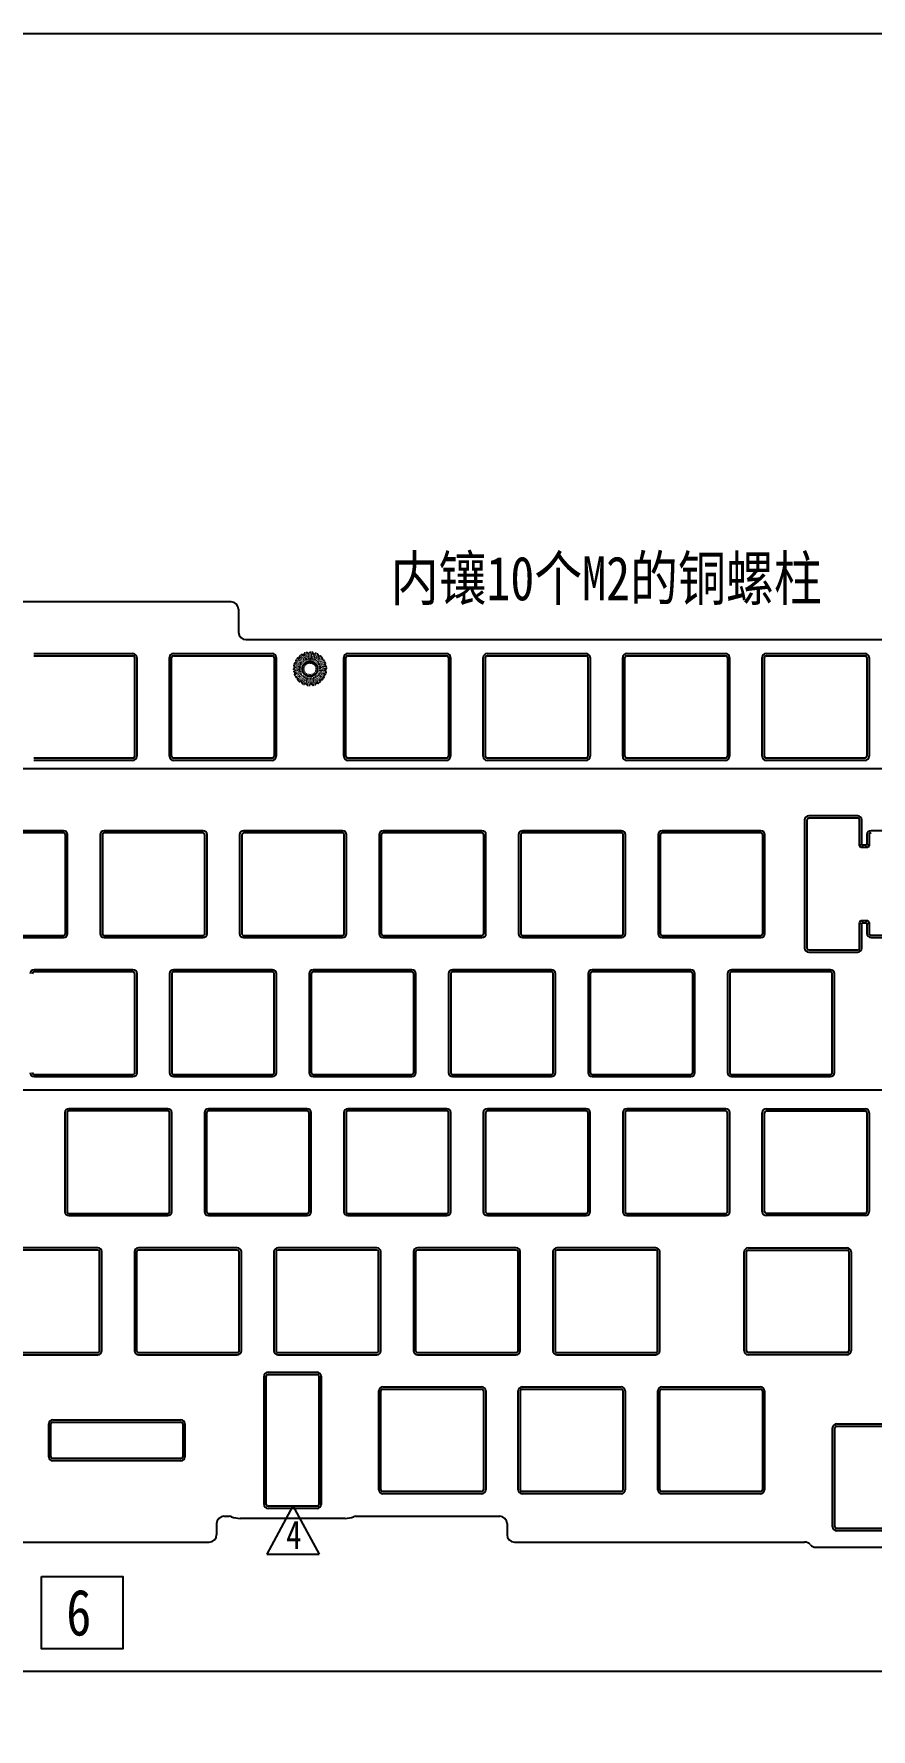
# Model space of a CAD drawing. Header units: inches. Extents: x 87 to 1202, y -45 to 350.
# Drawn here: x 958.5 to 1072.9, y 117.8 to 349.4 of the extents above; entities that cross this region are included whole.
import ezdxf

# ---------------------------------------------------------------- set-up
doc = ezdxf.new("R2010")
doc.units = ezdxf.units.IN
doc.header["$LTSCALE"] = 0.909449
doc.header["$MEASUREMENT"] = 0
doc.header["$PDMODE"] = 3
doc.header["$PDSIZE"] = 0.3125
doc.linetypes.add('HIDDEN', pattern=[0.2, 0.1, -0.1])
doc.linetypes.add('PHANTOM', pattern=[0.8, 0.45, -0.05, 0.1, -0.05, 0.1, -0.05])
doc.layers.get('0').update_dxf_attribs({"linetype": 'CONTINUOUS'})
doc.layers.get('Defpoints').update_dxf_attribs({"linetype": 'CONTINUOUS'})
for name, color, linetype in [('DEFAULT_2', 8, 'HIDDEN'), ('DEFAULT_3', 7, 'PHANTOM'), ('文字', 4, 'CONTINUOUS')]:
    doc.layers.add(name, color=color, linetype=linetype)
doc.styles.get("Standard").update_dxf_attribs({"font": 'txt', "width": 0.8})
doc.dimstyles.get("Standard").update_dxf_attribs({"dimtxt": 6, "dimasz": 4.5, "dimexe": 1, "dimexo": 1, "dimgap": 0.09, "dimtad": 0, "dimzin": 1, "dimdsep": 46, "dimtxsty": 'STANDARD', "dimcen": 0.09, "dimclrd": 5, "dimclre": 5, "dimclrt": 1, "dimadec": 0, "dimazin": 0, "dimtp": 0.01, "dimtm": 0.01, "dimtfac": 1, "dimtofl": 0, "dimtmove": 0, "dimatfit": 3, "dimfxl": 1, "dimtolj": 1, "dimtzin": 4, "dimarcsym": 0})

# ---------------------------------------------------------------- blocks, each defined once
blk = doc.blocks.new('*D7')
at = {"layer": 'DEFAULT_3', "color": 3, "linetype": 'ByBlock', "lineweight": -2}
for p, q in [((1125.28, 269.85), (1125.28, 247.96)), ((811.15, 248.96), (806.65, 248.96)), ((1120.78, 248.96), (815.65, 248.96))]:
    blk.add_line(p, q, dxfattribs=at)
at = {"layer": 'DEFAULT_3', "color": 3, "linetype": 'ByBlock'}
for points in [[(815.65, 249.71), (815.65, 248.21), (811.15, 248.96)], [(1120.78, 249.71), (1120.78, 248.21), (1125.28, 248.96)]]:
    blk.add_solid(points, dxfattribs=at)
at = {"layer": 'Defpoints', "color": 0, "linetype": 'ByBlock'}
for p in [(1125.28, 270.85), (811.15, 248.96), (1125.28, 248.96)]:
    blk.add_point(p, dxfattribs=at)
at = {"layer": 'DEFAULT_3', "color": 3, "linetype": 'ByBlock', "insert": (789.36, 248.96), "char_height": 6, "attachment_point": 5}
blk.add_mtext('\\A1;314.13%%P0.1', dxfattribs=at)
blk = doc.blocks.new('*D8')
at = {"layer": 'DEFAULT_3', "color": 3, "linetype": 'ByBlock', "lineweight": -2}
for p, q in [((769.86, 206.73), (769.86, 204.03)), ((1127.08, 206.23), (1127.08, 204.03)), ((769.86, 205.03), (764.05, 205.03)), ((1122.58, 205.03), (774.36, 205.03))]:
    blk.add_line(p, q, dxfattribs=at)
at = {"layer": 'DEFAULT_3', "color": 3, "linetype": 'ByBlock'}
for points in [[(774.36, 205.78), (774.36, 204.28), (769.86, 205.03)], [(1122.58, 205.78), (1122.58, 204.28), (1127.08, 205.03)]]:
    blk.add_solid(points, dxfattribs=at)
at = {"layer": 'Defpoints', "color": 0, "linetype": 'ByBlock'}
for p in [(769.86, 207.73), (1127.08, 207.23), (1127.08, 205.03)]:
    blk.add_point(p, dxfattribs=at)
at = {"layer": 'DEFAULT_3', "color": 3, "linetype": 'ByBlock', "insert": (746.4, 205.03), "char_height": 6, "attachment_point": 5}
blk.add_mtext('\\A1;357.22{\\H0.7x;\\S+0.1^ -0.2;}', dxfattribs=at)
blk = doc.blocks.new('*D9')
at = {"layer": 'DEFAULT_3', "color": 3, "linetype": 'ByBlock', "lineweight": -2}
for p, q in [((771.66, 146.84), (771.66, 124.64)), ((1125.28, 142.61), (1125.28, 124.64)), ((776.16, 125.64), (918.75, 125.64)), ((1120.78, 125.64), (956.53, 125.64))]:
    blk.add_line(p, q, dxfattribs=at)
at = {"layer": 'DEFAULT_3', "color": 3, "linetype": 'ByBlock'}
for points in [[(776.16, 126.39), (776.16, 124.89), (771.66, 125.64)], [(1120.78, 126.39), (1120.78, 124.89), (1125.28, 125.64)]]:
    blk.add_solid(points, dxfattribs=at)
at = {"layer": 'Defpoints', "color": 0, "linetype": 'ByBlock'}
for p in [(771.66, 147.84), (1125.28, 143.61), (771.66, 125.64)]:
    blk.add_point(p, dxfattribs=at)
at = {"layer": 'DEFAULT_3', "color": 3, "linetype": 'ByBlock', "insert": (937.64, 125.64), "char_height": 6, "attachment_point": 5}
blk.add_mtext('\\A1;353.62%%P0.1', dxfattribs=at)

msp = doc.modelspace()

# ---------------------------------------------------------------- linework, layer by layer
at = {"color": 7, "linetype": 'Continuous'}
for p, q in [((985.495, 271.755), (923.496, 271.755)), ((986.495, 270.755), (986.495, 267.611)), ((987.495, 266.611), (1100.778, 266.611)), ((958.546, 264.711), (972.046, 264.711)), ((958.546, 264.411), (972.046, 264.411)), ((972.296, 264.161), (972.296, 250.661)), ((972.596, 264.161), (972.596, 250.661)), ((977.046, 250.661), (977.046, 264.161)), ((977.346, 250.661), (977.346, 264.161)), ((977.596, 264.711), (991.096, 264.711)), ((977.596, 264.411), (991.096, 264.411)), ((991.346, 264.161), (991.346, 250.661)), ((991.646, 264.161), (991.646, 250.661)), ((1000.858, 250.661), (1000.858, 264.161)), ((1001.158, 250.661), (1001.158, 264.161)), ((1001.408, 264.711), (1014.908, 264.711)), ((1001.408, 264.411), (1014.908, 264.411)), ((1015.158, 264.161), (1015.158, 250.661)), ((1015.458, 264.161), (1015.458, 250.661)), ((1019.908, 250.661), (1019.908, 264.161)), ((1020.208, 250.661), (1020.208, 264.161)), ((1020.458, 264.711), (1033.958, 264.711)), ((1020.458, 264.411), (1033.958, 264.411)), ((1034.208, 264.161), (1034.208, 250.661)), ((1034.508, 264.161), (1034.508, 250.661)), ((1038.958, 250.661), (1038.958, 264.161)), ((1039.258, 250.661), (1039.258, 264.161)), ((1039.508, 264.711), (1053.008, 264.711)), ((1039.508, 264.411), (1053.008, 264.411)), ((1053.258, 264.161), (1053.258, 250.661)), ((1053.558, 264.161), (1053.558, 250.661)), ((1058.008, 250.661), (1058.008, 264.161)), ((1058.308, 250.661), (1058.308, 264.161)), ((1058.558, 264.711), (1072.058, 264.711)), ((1058.558, 264.411), (1072.058, 264.411)), ((1072.308, 264.161), (1072.308, 250.661)), ((1072.608, 264.161), (1072.608, 250.661)), ((972.046, 250.411), (958.546, 250.411)), ((991.096, 250.411), (977.596, 250.411)), ((1014.908, 250.411), (1001.408, 250.411)), ((1033.958, 250.411), (1020.458, 250.411)), ((1053.008, 250.411), (1039.508, 250.411)), ((1072.058, 250.411), (1058.558, 250.411)), ((972.046, 250.111), (958.546, 250.111)), ((991.096, 250.111), (977.596, 250.111)), ((1014.908, 250.111), (1001.408, 250.111)), ((1033.958, 250.111), (1020.458, 250.111)), ((1053.008, 250.111), (1039.508, 250.111)), ((1072.058, 250.111), (1058.558, 250.111)), ((1063.812, 241.961), (1063.812, 224.461)), ((1064.112, 241.961), (1064.112, 224.461)), ((1071.062, 242.511), (1064.362, 242.511)), ((1071.062, 242.211), (1064.362, 242.211)), ((1071.312, 238.443), (1071.312, 241.961)), ((1071.612, 238.724), (1071.612, 241.961)), ((962.591, 240.496), (949.091, 240.496)), ((962.591, 240.196), (949.091, 240.196)), ((962.841, 226.446), (962.841, 239.946)), ((963.141, 226.446), (963.141, 239.946)), ((967.591, 239.946), (967.591, 226.446)), ((967.891, 239.946), (967.891, 226.446)), ((981.641, 240.496), (968.141, 240.496)), ((981.641, 240.196), (968.141, 240.196)), ((981.891, 226.446), (981.891, 239.946)), ((982.191, 226.446), (982.191, 239.946)), ((986.641, 239.946), (986.641, 226.446)), ((986.941, 239.946), (986.941, 226.446)), ((1000.691, 240.496), (987.191, 240.496)), ((1000.691, 240.196), (987.191, 240.196)), ((1000.941, 226.446), (1000.941, 239.946)), ((1001.241, 226.446), (1001.241, 239.946)), ((1005.691, 239.946), (1005.691, 226.446)), ((1005.991, 239.946), (1005.991, 226.446)), ((1019.741, 240.496), (1006.241, 240.496)), ((1019.741, 240.196), (1006.241, 240.196)), ((1019.991, 226.446), (1019.991, 239.946)), ((1020.291, 226.446), (1020.291, 239.946)), ((1024.741, 239.946), (1024.741, 226.446)), ((1025.041, 239.946), (1025.041, 226.446)), ((1038.791, 240.496), (1025.291, 240.496)), ((1038.791, 240.196), (1025.291, 240.196)), ((1039.041, 226.446), (1039.041, 239.946)), ((1039.341, 226.446), (1039.341, 239.946)), ((1043.791, 239.946), (1043.791, 226.446)), ((1044.091, 239.946), (1044.091, 226.446)), ((1057.841, 240.496), (1044.341, 240.496)), ((1057.841, 240.196), (1044.341, 240.196)), ((1058.091, 226.446), (1058.091, 239.946)), ((1058.391, 226.446), (1058.391, 239.946)), ((1071.612, 238.724), (1071.312, 238.443)), ((1072.306, 239.916), (1072.306, 238.724)), ((1072.606, 238.443), (1072.306, 238.724)), ((1072.606, 239.916), (1072.606, 238.443)), ((1086.296, 240.496), (1072.886, 240.496)), ((1071.544, 238.212), (1071.824, 238.511)), ((1072.374, 238.212), (1071.544, 238.212)), ((1072.094, 238.511), (1071.824, 238.511)), ((1072.094, 238.511), (1072.374, 238.212)), ((1071.312, 227.98), (1071.612, 227.699)), ((1071.312, 224.461), (1071.312, 227.98)), ((1071.544, 228.211), (1072.374, 228.211)), ((1071.824, 227.911), (1071.544, 228.211)), ((1071.612, 224.461), (1071.612, 227.699)), ((1071.824, 227.911), (1072.094, 227.911)), ((1072.374, 228.211), (1072.094, 227.911)), ((1072.306, 227.699), (1072.606, 227.98)), ((1072.306, 227.699), (1072.306, 226.506)), ((1072.606, 227.98), (1072.606, 226.506)), ((949.091, 226.196), (962.591, 226.196)), ((949.091, 225.896), (962.591, 225.896)), ((968.141, 226.196), (981.641, 226.196)), ((968.141, 225.896), (981.641, 225.896)), ((987.191, 226.196), (1000.691, 226.196)), ((987.191, 225.896), (1000.691, 225.896)), ((1006.241, 226.196), (1019.741, 226.196)), ((1006.241, 225.896), (1019.741, 225.896)), ((1025.291, 226.196), (1038.791, 226.196)), ((1025.291, 225.896), (1038.791, 225.896)), ((1044.341, 226.196), (1057.841, 226.196)), ((1044.341, 225.896), (1057.841, 225.896)), ((1072.886, 226.226), (1086.296, 226.226)), ((1072.886, 225.926), (1086.296, 225.926)), ((1064.362, 224.211), (1071.062, 224.211)), ((1064.362, 223.911), (1071.062, 223.911)), ((972.076, 221.511), (958.576, 221.511)), ((972.076, 221.211), (958.576, 221.211)), ((972.326, 207.461), (972.326, 220.961)), ((972.626, 207.461), (972.626, 220.961)), ((977.076, 220.961), (977.076, 207.461)), ((977.376, 220.961), (977.376, 207.461)), ((991.126, 221.511), (977.626, 221.511)), ((991.126, 221.211), (977.626, 221.211)), ((991.376, 207.461), (991.376, 220.961)), ((991.676, 207.461), (991.676, 220.961)), ((996.126, 220.961), (996.126, 207.461)), ((996.426, 220.961), (996.426, 207.461)), ((1010.176, 221.511), (996.676, 221.511)), ((1010.176, 221.211), (996.676, 221.211)), ((1010.426, 207.461), (1010.426, 220.961)), ((1010.726, 207.461), (1010.726, 220.961)), ((1015.176, 220.961), (1015.176, 207.461)), ((1015.476, 220.961), (1015.476, 207.461)), ((1029.226, 221.511), (1015.726, 221.511)), ((1029.226, 221.211), (1015.726, 221.211)), ((1029.476, 207.461), (1029.476, 220.961)), ((1029.776, 207.461), (1029.776, 220.961)), ((1034.226, 220.961), (1034.226, 207.461)), ((1034.526, 220.961), (1034.526, 207.461)), ((1048.276, 221.511), (1034.776, 221.511)), ((1048.276, 221.211), (1034.776, 221.211)), ((1048.526, 207.461), (1048.526, 220.961)), ((1048.826, 207.461), (1048.826, 220.961)), ((1053.276, 220.961), (1053.276, 207.461)), ((1053.576, 220.961), (1053.576, 207.461)), ((1067.326, 221.511), (1053.826, 221.511)), ((1067.326, 221.211), (1053.826, 221.211)), ((1067.576, 207.461), (1067.576, 220.961)), ((1067.876, 207.461), (1067.876, 220.961)), ((958.576, 207.211), (972.076, 207.211)), ((958.576, 206.911), (972.076, 206.911)), ((977.626, 207.211), (991.126, 207.211)), ((977.626, 206.911), (991.126, 206.911)), ((996.676, 207.211), (1010.176, 207.211)), ((996.676, 206.911), (1010.176, 206.911)), ((1015.726, 207.211), (1029.226, 207.211)), ((1015.726, 206.911), (1029.226, 206.911)), ((1034.776, 207.211), (1048.276, 207.211)), ((1034.776, 206.911), (1048.276, 206.911)), ((1053.826, 207.211), (1067.326, 207.211)), ((1053.826, 206.911), (1067.326, 206.911)), ((962.776, 201.961), (962.776, 188.461)), ((963.076, 201.961), (963.076, 188.461)), ((976.826, 202.511), (963.326, 202.511)), ((976.826, 202.211), (963.326, 202.211)), ((977.076, 188.461), (977.076, 201.961)), ((977.376, 188.461), (977.376, 201.961)), ((981.826, 201.961), (981.826, 188.461)), ((982.126, 201.961), (982.126, 188.461)), ((995.876, 202.511), (982.376, 202.511)), ((995.876, 202.211), (982.376, 202.211)), ((996.126, 188.461), (996.126, 201.961)), ((996.426, 188.461), (996.426, 201.961)), ((1000.876, 201.961), (1000.876, 188.461)), ((1001.176, 201.961), (1001.176, 188.461)), ((1014.926, 202.511), (1001.426, 202.511)), ((1014.926, 202.211), (1001.426, 202.211)), ((1015.176, 188.461), (1015.176, 201.961)), ((1015.476, 188.461), (1015.476, 201.961)), ((1019.926, 201.961), (1019.926, 188.461)), ((1020.226, 201.961), (1020.226, 188.461)), ((1033.976, 202.511), (1020.476, 202.511)), ((1033.976, 202.211), (1020.476, 202.211)), ((1034.226, 188.461), (1034.226, 201.961)), ((1034.526, 188.461), (1034.526, 201.961)), ((1038.976, 201.961), (1038.976, 188.461)), ((1039.276, 201.961), (1039.276, 188.461)), ((1053.026, 202.511), (1039.526, 202.511)), ((1053.026, 202.211), (1039.526, 202.211)), ((1053.276, 188.461), (1053.276, 201.961)), ((1053.576, 188.461), (1053.576, 201.961)), ((1058.026, 188.461), (1058.026, 201.961)), ((1058.326, 188.461), (1058.326, 201.961)), ((1058.576, 202.511), (1072.076, 202.511)), ((1058.576, 202.211), (1072.076, 202.211)), ((1072.326, 201.961), (1072.326, 188.461)), ((1072.626, 201.961), (1072.626, 188.461)), ((963.326, 188.211), (976.826, 188.211)), ((963.326, 187.911), (976.826, 187.911)), ((982.376, 188.211), (995.876, 188.211)), ((982.376, 187.911), (995.876, 187.911)), ((1001.426, 188.211), (1014.926, 188.211)), ((1001.426, 187.911), (1014.926, 187.911)), ((1020.476, 188.211), (1033.976, 188.211)), ((1020.476, 187.911), (1033.976, 187.911)), ((1039.526, 188.211), (1053.026, 188.211)), ((1039.526, 187.911), (1053.026, 187.911)), ((1072.076, 188.211), (1058.576, 188.211)), ((1072.076, 187.911), (1058.576, 187.911)), ((967.276, 183.511), (953.776, 183.511)), ((967.276, 183.211), (953.776, 183.211)), ((986.326, 183.511), (972.826, 183.511)), ((986.326, 183.211), (972.826, 183.211)), ((1005.376, 183.511), (991.876, 183.511)), ((1005.376, 183.211), (991.876, 183.211)), ((1024.426, 183.511), (1010.926, 183.511)), ((1024.426, 183.211), (1010.926, 183.211)), ((1043.476, 183.511), (1029.976, 183.511)), ((1043.476, 183.211), (1029.976, 183.211)), ((1056.106, 183.511), (1069.606, 183.511)), ((1056.106, 183.211), (1069.606, 183.211)), ((967.526, 169.461), (967.526, 182.961)), ((967.826, 169.461), (967.826, 182.961)), ((972.276, 182.961), (972.276, 169.461)), ((972.576, 182.961), (972.576, 169.461)), ((986.576, 169.461), (986.576, 182.961)), ((986.876, 169.461), (986.876, 182.961)), ((991.326, 182.961), (991.326, 169.461)), ((991.626, 182.961), (991.626, 169.461)), ((1005.626, 169.461), (1005.626, 182.961)), ((1005.926, 169.461), (1005.926, 182.961)), ((1010.376, 182.961), (1010.376, 169.461)), ((1010.676, 182.961), (1010.676, 169.461)), ((1024.676, 169.461), (1024.676, 182.961)), ((1024.976, 169.461), (1024.976, 182.961)), ((1029.426, 182.961), (1029.426, 169.461)), ((1029.726, 182.961), (1029.726, 169.461)), ((1043.726, 169.461), (1043.726, 182.961)), ((1044.026, 169.461), (1044.026, 182.961)), ((1055.556, 169.461), (1055.556, 182.961)), ((1055.856, 169.461), (1055.856, 182.961)), ((1069.856, 182.961), (1069.856, 169.461)), ((1070.156, 182.961), (1070.156, 169.461)), ((953.776, 169.211), (967.276, 169.211)), ((972.826, 169.211), (986.326, 169.211)), ((991.876, 169.211), (1005.376, 169.211)), ((1010.926, 169.211), (1024.426, 169.211)), ((1029.976, 169.211), (1043.476, 169.211)), ((1069.606, 169.211), (1056.106, 169.211)), ((953.776, 168.911), (967.276, 168.911)), ((972.826, 168.911), (986.326, 168.911)), ((991.876, 168.911), (1005.376, 168.911)), ((1010.926, 168.911), (1024.426, 168.911)), ((1029.976, 168.911), (1043.476, 168.911)), ((1069.606, 168.911), (1056.106, 168.911)), ((990.521, 166.511), (997.221, 166.511)), ((990.521, 166.211), (997.221, 166.211)), ((1006.196, 164.511), (1019.696, 164.511)), ((1025.246, 164.511), (1038.746, 164.511)), ((1044.296, 164.511), (1057.796, 164.511)), ((1005.646, 150.461), (1005.646, 163.961)), ((1005.946, 150.461), (1005.946, 163.961)), ((1006.196, 164.211), (1019.696, 164.211)), ((1019.946, 163.961), (1019.946, 150.461)), ((1020.246, 163.961), (1020.246, 150.461)), ((1024.696, 150.461), (1024.696, 163.961)), ((1024.996, 150.461), (1024.996, 163.961)), ((1025.246, 164.211), (1038.746, 164.211)), ((1038.996, 163.961), (1038.996, 150.461)), ((1039.296, 163.961), (1039.296, 150.461)), ((1043.746, 150.461), (1043.746, 163.961)), ((1044.046, 150.461), (1044.046, 163.961)), ((1044.296, 164.211), (1057.796, 164.211)), ((1058.046, 163.961), (1058.046, 150.461)), ((1058.346, 163.961), (1058.346, 150.461)), ((961.121, 160.011), (978.621, 160.011)), ((960.571, 154.961), (960.571, 159.461)), ((960.871, 154.961), (960.871, 159.461)), ((961.121, 159.711), (978.621, 159.711)), ((978.871, 159.461), (978.871, 154.961)), ((979.171, 159.461), (979.171, 154.961)), ((1067.632, 145.411), (1067.632, 158.911)), ((1067.932, 145.411), (1067.932, 158.911)), ((1068.182, 159.461), (1081.682, 159.461)), ((1068.182, 159.161), (1081.682, 159.161)), ((978.621, 154.711), (961.121, 154.711)), ((978.621, 154.411), (961.121, 154.411)), ((1019.696, 150.211), (1006.196, 150.211)), ((1019.696, 149.911), (1006.196, 149.911)), ((1038.746, 150.211), (1025.246, 150.211)), ((1038.746, 149.911), (1025.246, 149.911)), ((1057.796, 150.211), (1044.296, 150.211)), ((1057.796, 149.911), (1044.296, 149.911)), ((1023.165, 145.841), (1023.165, 144.311)), ((1081.682, 145.161), (1068.182, 145.161)), ((1081.682, 144.861), (1068.182, 144.861)), ((920.495, 143.311), (982.495, 143.311)), ((1024.165, 143.311), (1063.814, 143.311)), ((1065.334, 142.611), (1124.278, 142.611))]:
    msp.add_line(p, q, dxfattribs=at)
at = {"linetype": 'Continuous'}
for p, q in [((989.971, 148.461), (989.971, 165.961)), ((990.271, 148.461), (990.271, 165.961)), ((997.471, 165.961), (997.471, 148.461)), ((997.771, 165.961), (997.771, 148.461)), ((997.771, 148.461), (997.771, 165.961)), ((984.495, 146.841), (985.235, 146.841)), ((1001.038, 146.541), (986.704, 146.541)), ((1002.507, 146.841), (1022.165, 146.841)), ((983.495, 145.841), (983.495, 144.311))]:
    msp.add_line(p, q, dxfattribs=at)
for p, q in [((993.924, 148.248), (990.346, 141.672)), ((993.924, 148.248), (997.503, 141.672)), ((990.346, 141.672), (997.503, 141.672))]:
    msp.add_line(p, q)
at = {"color": 1, "linetype": 'Continuous'}
for p, q in [((997.221, 148.211), (990.521, 148.211)), ((997.221, 147.911), (990.521, 147.911))]:
    msp.add_line(p, q, dxfattribs=at)
for points in [[(644.318, -44.893), (1201.904, -44.893), (1201.904, 349.359), (644.318, 349.359)], [(959.577, 138.603), (970.67, 138.603), (970.67, 128.707), (959.577, 128.707)]]:
    msp.add_lwpolyline(points, close=True)
at = {"color": 7, "linetype": 'Continuous'}
for centre, radius, start, end in [((985.495, 270.755), 1, 0, 90), ((987.495, 267.611), 1, 180, 270), ((972.046, 264.161), 0.55, 0, 90), ((972.046, 264.161), 0.25, 0, 90), ((977.596, 264.161), 0.55, 90, 180), ((977.596, 264.161), 0.25, 90, 180), ((991.096, 264.161), 0.55, 0, 90), ((991.096, 264.161), 0.25, 0, 90), ((1001.408, 264.161), 0.55, 90, 180), ((1001.408, 264.161), 0.25, 90, 180), ((1014.908, 264.161), 0.55, 0, 90), ((1014.908, 264.161), 0.25, 0, 90), ((1020.458, 264.161), 0.55, 90, 180), ((1020.458, 264.161), 0.25, 90, 180), ((1033.958, 264.161), 0.55, 0, 90), ((1033.958, 264.161), 0.25, 0, 90), ((1039.508, 264.161), 0.55, 90, 180), ((1039.508, 264.161), 0.25, 90, 180), ((1053.008, 264.161), 0.55, 0, 90), ((1053.008, 264.161), 0.25, 0, 90), ((1058.558, 264.161), 0.55, 90, 180), ((1058.558, 264.161), 0.25, 90, 180), ((1072.058, 264.161), 0.55, 0, 90), ((1072.058, 264.161), 0.25, 0, 90), ((972.046, 250.661), 0.55, 270, 360), ((972.046, 250.661), 0.25, 270, 0), ((977.596, 250.661), 0.55, 180, 270), ((977.596, 250.661), 0.25, 180, 270), ((991.096, 250.661), 0.55, 270, 360), ((991.096, 250.661), 0.25, 270, 0), ((1001.408, 250.661), 0.55, 180, 270), ((1001.408, 250.661), 0.25, 180, 270), ((1014.908, 250.661), 0.55, 270, 360), ((1014.908, 250.661), 0.25, 270, 0), ((1020.458, 250.661), 0.55, 180, 270), ((1020.458, 250.661), 0.25, 180, 270), ((1033.958, 250.661), 0.55, 270, 360), ((1033.958, 250.661), 0.25, 270, 0), ((1039.508, 250.661), 0.55, 180, 270), ((1039.508, 250.661), 0.25, 180, 270), ((1053.008, 250.661), 0.55, 270, 360), ((1053.008, 250.661), 0.25, 270, 0), ((1058.558, 250.661), 0.55, 180, 270), ((1058.558, 250.661), 0.25, 180, 270), ((1072.058, 250.661), 0.55, 270, 360), ((1072.058, 250.661), 0.25, 270, 0), ((1064.362, 241.961), 0.55, 90.00002, 179.99998), ((1064.362, 241.961), 0.25, 90, 179.99997), ((1071.062, 241.961), 0.55, 0.00001, 89.99998), ((1071.062, 241.961), 0.25, 0, 89.99997), ((962.591, 239.946), 0.55, 0.00002, 89.99998), ((962.591, 239.946), 0.25, 0, 89.99997), ((968.141, 239.946), 0.55, 90.00002, 179.99998), ((968.141, 239.946), 0.25, 89.99997, 179.99997), ((981.641, 239.946), 0.55, 0.00002, 89.99998), ((981.641, 239.946), 0.25, 0, 89.99997), ((987.191, 239.946), 0.55, 90.00002, 179.99998), ((987.191, 239.946), 0.25, 89.99997, 179.99997), ((1000.691, 239.946), 0.55, 0.00002, 89.99998), ((1000.691, 239.946), 0.25, 0, 89.99997), ((1006.241, 239.946), 0.55, 90.00002, 179.99998), ((1006.241, 239.946), 0.25, 89.99997, 179.99997), ((1019.741, 239.946), 0.55, 0.00002, 89.99998), ((1019.741, 239.946), 0.25, 0, 89.99997), ((1025.291, 239.946), 0.55, 90.00002, 179.99998), ((1025.291, 239.946), 0.25, 89.99997, 179.99997), ((1038.791, 239.946), 0.55, 0.00002, 89.99998), ((1038.791, 239.946), 0.25, 0, 89.99997), ((1044.341, 239.946), 0.55, 90.00002, 179.99998), ((1044.341, 239.946), 0.25, 89.99997, 179.99997), ((1057.841, 239.946), 0.55, 0.00002, 89.99998), ((1057.841, 239.946), 0.25, 0, 89.99997), ((1072.886, 239.916), 0.58, 90.00002, 179.99999), ((1072.886, 239.916), 0.28, 89.99998, 179.99998), ((1071.562, 238.461), 0.25, 184.20132, 265.19767), ((1072.356, 238.461), 0.25, 274.20132, 355.19767), ((1071.562, 227.961), 0.25, 94.20132, 175.19767), ((1072.356, 227.961), 0.25, 4.20132, 85.19767), ((962.591, 226.446), 0.55, 270.00002, 359.99998), ((962.591, 226.446), 0.25, 269.99997, 0), ((968.141, 226.446), 0.55, 180.00002, 269.99998), ((968.141, 226.446), 0.25, 179.99997, 269.99997), ((981.641, 226.446), 0.55, 270.00002, 359.99998), ((981.641, 226.446), 0.25, 269.99997, 0), ((987.191, 226.446), 0.55, 180.00002, 269.99998), ((987.191, 226.446), 0.25, 179.99997, 269.99997), ((1000.691, 226.446), 0.55, 270.00002, 359.99998), ((1000.691, 226.446), 0.25, 269.99997, 0), ((1006.241, 226.446), 0.55, 180.00002, 269.99998), ((1006.241, 226.446), 0.25, 179.99997, 269.99997), ((1019.741, 226.446), 0.55, 270.00002, 359.99998), ((1019.741, 226.446), 0.25, 269.99997, 0), ((1025.291, 226.446), 0.55, 180.00002, 269.99998), ((1025.291, 226.446), 0.25, 179.99997, 269.99997), ((1038.791, 226.446), 0.55, 270.00002, 359.99998), ((1038.791, 226.446), 0.25, 269.99997, 0), ((1044.341, 226.446), 0.55, 180.00002, 269.99998), ((1044.341, 226.446), 0.25, 179.99997, 269.99997), ((1057.841, 226.446), 0.55, 270.00002, 359.99998), ((1057.841, 226.446), 0.25, 269.99997, 0), ((1072.886, 226.506), 0.58, 180.00001, 269.99998), ((1072.886, 226.506), 0.28, 179.99998, 269.99998), ((1064.362, 224.461), 0.55, 180.00002, 269.99998), ((1064.362, 224.461), 0.25, 180, 269.99997), ((1071.062, 224.461), 0.55, 270.00002, 359.99999), ((1071.062, 224.461), 0.25, 270, 359.99997), ((958.576, 220.961), 0.55, 90.00002, 179.99998), ((958.576, 220.961), 0.25, 89.99997, 179.99997), ((972.076, 220.961), 0.55, 0.00002, 89.99998), ((972.076, 220.961), 0.25, 0, 89.99997), ((977.626, 220.961), 0.55, 90.00002, 179.99998), ((977.626, 220.961), 0.25, 89.99997, 179.99997), ((991.126, 220.961), 0.55, 0.00002, 89.99998), ((991.126, 220.961), 0.25, 0, 89.99997), ((996.676, 220.961), 0.55, 90.00002, 179.99998), ((996.676, 220.961), 0.25, 89.99997, 179.99997), ((1010.176, 220.961), 0.55, 0.00002, 89.99998), ((1010.176, 220.961), 0.25, 0, 89.99997), ((1015.726, 220.961), 0.55, 90.00002, 179.99998), ((1015.726, 220.961), 0.25, 89.99997, 179.99997), ((1029.226, 220.961), 0.55, 0.00002, 89.99998), ((1029.226, 220.961), 0.25, 0, 89.99997), ((1034.776, 220.961), 0.55, 90.00002, 179.99998), ((1034.776, 220.961), 0.25, 89.99997, 179.99997), ((1048.276, 220.961), 0.55, 0.00002, 89.99998), ((1048.276, 220.961), 0.25, 0, 89.99997), ((1053.826, 220.961), 0.55, 90.00002, 179.99998), ((1053.826, 220.961), 0.25, 89.99997, 179.99997), ((1067.326, 220.961), 0.55, 0.00002, 89.99998), ((1067.326, 220.961), 0.25, 0, 89.99997), ((958.576, 207.461), 0.55, 180.00002, 269.99998), ((958.576, 207.461), 0.25, 179.99997, 269.99997), ((972.076, 207.461), 0.55, 270.00002, 359.99998), ((972.076, 207.461), 0.25, 269.99997, 0), ((977.626, 207.461), 0.55, 180.00002, 269.99998), ((977.626, 207.461), 0.25, 179.99997, 269.99997), ((991.126, 207.461), 0.55, 270.00002, 359.99998), ((991.126, 207.461), 0.25, 269.99997, 0), ((996.676, 207.461), 0.55, 180.00002, 269.99998), ((996.676, 207.461), 0.25, 179.99997, 269.99997), ((1010.176, 207.461), 0.55, 270.00002, 359.99998), ((1010.176, 207.461), 0.25, 269.99997, 0), ((1015.726, 207.461), 0.55, 180.00002, 269.99998), ((1015.726, 207.461), 0.25, 179.99997, 269.99997), ((1029.226, 207.461), 0.55, 270.00002, 359.99998), ((1029.226, 207.461), 0.25, 269.99997, 0), ((1034.776, 207.461), 0.55, 180.00002, 269.99998), ((1034.776, 207.461), 0.25, 179.99997, 269.99997), ((1048.276, 207.461), 0.55, 270.00002, 359.99998), ((1048.276, 207.461), 0.25, 269.99997, 0), ((1053.826, 207.461), 0.55, 180.00002, 269.99998), ((1053.826, 207.461), 0.25, 179.99997, 269.99997), ((1067.326, 207.461), 0.55, 270.00002, 359.99998), ((1067.326, 207.461), 0.25, 269.99997, 0), ((963.326, 201.961), 0.55, 90.00002, 179.99998), ((963.326, 201.961), 0.25, 89.99997, 179.99997), ((976.826, 201.961), 0.55, 0.00002, 89.99998), ((976.826, 201.961), 0.25, 0, 89.99997), ((982.376, 201.961), 0.55, 90.00002, 179.99998), ((982.376, 201.961), 0.25, 89.99997, 179.99997), ((995.876, 201.961), 0.55, 0.00002, 89.99998), ((995.876, 201.961), 0.25, 0, 89.99997), ((1001.426, 201.961), 0.55, 90.00002, 179.99998), ((1001.426, 201.961), 0.25, 89.99997, 179.99997), ((1014.926, 201.961), 0.55, 0.00002, 89.99998), ((1014.926, 201.961), 0.25, 0, 89.99997), ((1020.476, 201.961), 0.55, 90.00002, 179.99998), ((1020.476, 201.961), 0.25, 89.99997, 179.99997), ((1033.976, 201.961), 0.55, 0.00002, 89.99998), ((1033.976, 201.961), 0.25, 0, 89.99997), ((1039.526, 201.961), 0.55, 90.00002, 179.99998), ((1039.526, 201.961), 0.25, 89.99997, 179.99997), ((1053.026, 201.961), 0.55, 0.00002, 89.99998), ((1053.026, 201.961), 0.25, 0, 89.99997), ((1058.576, 201.961), 0.55, 90, 180), ((1058.576, 201.961), 0.25, 90, 180), ((1072.076, 201.961), 0.55, 0, 90), ((1072.076, 201.961), 0.25, 0, 90), ((963.326, 188.461), 0.55, 180.00002, 269.99998), ((963.326, 188.461), 0.25, 179.99997, 269.99997), ((976.826, 188.461), 0.55, 270.00002, 359.99998), ((976.826, 188.461), 0.25, 269.99997, 0), ((982.376, 188.461), 0.55, 180.00002, 269.99998), ((982.376, 188.461), 0.25, 179.99997, 269.99997), ((995.876, 188.461), 0.55, 270.00002, 359.99998), ((995.876, 188.461), 0.25, 269.99997, 0), ((1001.426, 188.461), 0.55, 180.00002, 269.99998), ((1001.426, 188.461), 0.25, 179.99997, 269.99997), ((1014.926, 188.461), 0.55, 270.00002, 359.99998), ((1014.926, 188.461), 0.25, 269.99997, 0), ((1020.476, 188.461), 0.55, 180.00002, 269.99998), ((1020.476, 188.461), 0.25, 179.99997, 269.99997), ((1033.976, 188.461), 0.55, 270.00002, 359.99998), ((1033.976, 188.461), 0.25, 269.99997, 0), ((1039.526, 188.461), 0.55, 180.00002, 269.99998), ((1039.526, 188.461), 0.25, 179.99997, 269.99997), ((1053.026, 188.461), 0.55, 270.00002, 359.99998), ((1053.026, 188.461), 0.25, 269.99997, 0), ((1058.576, 188.461), 0.55, 180, 270), ((1058.576, 188.461), 0.25, 180, 270), ((1072.076, 188.461), 0.55, 270, 0), ((1072.076, 188.461), 0.25, 270, 0), ((967.276, 182.961), 0.55, 0.00002, 89.99998), ((967.276, 182.961), 0.25, 0, 89.99997), ((972.826, 182.961), 0.55, 90.00002, 179.99998), ((972.826, 182.961), 0.25, 89.99997, 179.99997), ((986.326, 182.961), 0.55, 0.00002, 89.99998), ((986.326, 182.961), 0.25, 0, 89.99997), ((991.876, 182.961), 0.55, 90.00002, 179.99998), ((991.876, 182.961), 0.25, 89.99997, 179.99997), ((1005.376, 182.961), 0.55, 0.00002, 89.99998), ((1005.376, 182.961), 0.25, 0, 89.99997), ((1010.926, 182.961), 0.55, 90.00002, 179.99998), ((1010.926, 182.961), 0.25, 89.99997, 179.99997), ((1024.426, 182.961), 0.55, 0.00002, 89.99998), ((1024.426, 182.961), 0.25, 0, 89.99997), ((1029.976, 182.961), 0.55, 90.00002, 179.99998), ((1029.976, 182.961), 0.25, 89.99997, 179.99997), ((1043.476, 182.961), 0.55, 0.00002, 89.99998), ((1043.476, 182.961), 0.25, 0, 89.99997), ((1056.106, 182.961), 0.55, 90, 180), ((1056.106, 182.961), 0.25, 90, 180), ((1069.606, 182.961), 0.55, 0, 90), ((1069.606, 182.961), 0.25, 360, 90), ((967.276, 169.461), 0.55, 270.00002, 359.99998), ((967.276, 169.461), 0.25, 269.99997, 0), ((972.826, 169.461), 0.55, 180.00002, 269.99998), ((972.826, 169.461), 0.25, 179.99997, 269.99997), ((986.326, 169.461), 0.55, 270.00002, 359.99998), ((986.326, 169.461), 0.25, 269.99997, 0), ((991.876, 169.461), 0.55, 180.00002, 269.99998), ((991.876, 169.461), 0.25, 179.99997, 269.99997), ((1005.376, 169.461), 0.55, 270.00002, 359.99998), ((1005.376, 169.461), 0.25, 269.99997, 0), ((1010.926, 169.461), 0.55, 180.00002, 269.99998), ((1010.926, 169.461), 0.25, 179.99997, 269.99997), ((1024.426, 169.461), 0.55, 270.00002, 359.99998), ((1024.426, 169.461), 0.25, 269.99997, 0), ((1029.976, 169.461), 0.55, 180.00002, 269.99998), ((1029.976, 169.461), 0.25, 179.99997, 269.99997), ((1043.476, 169.461), 0.55, 270.00002, 359.99998), ((1043.476, 169.461), 0.25, 269.99997, 0), ((1056.106, 169.461), 0.55, 180, 270), ((1056.106, 169.461), 0.25, 180, 270), ((1069.606, 169.461), 0.55, 270, 360), ((1069.606, 169.461), 0.25, 270, 0), ((990.521, 165.961), 0.55, 90, 180), ((990.521, 165.961), 0.25, 90, 180), ((997.221, 165.961), 0.55, 0, 90), ((997.221, 165.961), 0.25, 360, 90), ((1006.196, 163.961), 0.55, 90, 180), ((1019.696, 163.961), 0.55, 0, 90), ((1025.246, 163.961), 0.55, 90, 180), ((1038.746, 163.961), 0.55, 0, 90), ((1044.296, 163.961), 0.55, 90, 180), ((1057.796, 163.961), 0.55, 0, 90), ((1006.196, 163.961), 0.25, 90, 180), ((1019.696, 163.961), 0.25, 360, 90), ((1025.246, 163.961), 0.25, 90, 180), ((1038.746, 163.961), 0.25, 360, 90), ((1044.296, 163.961), 0.25, 90, 180), ((1057.796, 163.961), 0.25, 360, 90), ((961.121, 159.461), 0.55, 90, 180), ((978.621, 159.461), 0.55, 0, 90), ((961.121, 159.461), 0.25, 90, 180), ((978.621, 159.461), 0.25, 360, 90), ((1068.182, 158.911), 0.55, 90, 180), ((1068.182, 158.911), 0.25, 90, 180), ((961.121, 154.961), 0.55, 180, 270), ((961.121, 154.961), 0.25, 180, 270), ((978.621, 154.961), 0.55, 270, 360), ((978.621, 154.961), 0.25, 270, 0), ((1006.196, 150.461), 0.55, 180, 270), ((1006.196, 150.461), 0.25, 180, 270), ((1019.696, 150.461), 0.55, 270, 360), ((1019.696, 150.461), 0.25, 270, 0), ((1025.246, 150.461), 0.55, 180, 270), ((1025.246, 150.461), 0.25, 180, 270), ((1038.746, 150.461), 0.55, 270, 360), ((1038.746, 150.461), 0.25, 270, 0), ((1044.296, 150.461), 0.55, 180, 270), ((1044.296, 150.461), 0.25, 180, 270), ((1057.796, 150.461), 0.55, 270, 360), ((1057.796, 150.461), 0.25, 270, 0), ((1022.165, 145.841), 1, 0, 90), ((1024.165, 144.311), 1, 180, 270), ((1068.182, 145.411), 0.55, 180, 270), ((1068.182, 145.411), 0.25, 180, 270), ((1063.814, 142.311), 1, 40.5416, 90), ((1065.334, 143.611), 1, 220.5416, 270)]:
    msp.add_arc(centre, radius, start, end, dxfattribs=at)
at = {"linetype": 'Continuous'}
for centre, radius, start, end in [((990.521, 148.461), 0.55, 180, 270), ((990.521, 148.461), 0.25, 180, 270), ((997.221, 148.461), 0.55, 270, 360), ((997.221, 148.461), 0.25, 270, 0), ((997.221, 148.461), 0.55, 270, 0), ((984.495, 145.841), 1, 90, 180), ((985.235, 146.091), 0.75, 66.92608, 90), ((986.704, 149.541), 3, 246.92608, 270), ((1001.038, 149.541), 3, 270, 293.07392), ((1002.507, 146.091), 0.75, 90, 113.07392), ((982.495, 144.311), 1, 270, 0)]:
    msp.add_arc(centre, radius, start, end, dxfattribs=at)
at = {"color": 7, "linetype": 'Continuous'}
for points in [[(1071.65, 238.583), (1071.621, 238.622), (1071.612, 238.675), (1071.612, 238.724)], [(1071.824, 238.511), (1071.761, 238.511), (1071.688, 238.533), (1071.65, 238.583)], [(1072.234, 238.549), (1072.196, 238.52), (1072.142, 238.511), (1072.094, 238.511)], [(1072.306, 238.724), (1072.306, 238.661), (1072.284, 238.587), (1072.234, 238.549)], [(1071.612, 227.699), (1071.612, 227.762), (1071.634, 227.836), (1071.684, 227.873)], [(1071.684, 227.873), (1071.723, 227.902), (1071.776, 227.911), (1071.824, 227.911)], [(1072.094, 227.911), (1072.157, 227.911), (1072.23, 227.89), (1072.268, 227.839)], [(1072.268, 227.839), (1072.297, 227.801), (1072.306, 227.748), (1072.306, 227.699)]]:
    msp.add_open_spline(points, degree=3, dxfattribs=at)
at = {"layer": 'DEFAULT_2', "color": 8, "linetype": 'HIDDEN'}
for p, q in [((994.575, 264.058), (994.705, 264.06)), ((994.804, 264.159), (994.805, 264.288)), ((995.294, 264.502), (995.164, 264.547)), ((995.466, 264.682), (995.42, 264.561)), ((995.998, 264.715), (995.892, 264.803)), ((996.222, 264.826), (996.137, 264.728)), ((996.733, 264.675), (996.663, 264.794)), ((996.981, 264.703), (996.868, 264.639)), ((997.41, 264.387), (997.384, 264.522)), ((997.653, 264.327), (997.524, 264.306)), ((994.136, 262.726), (994.032, 262.637)), ((994.066, 262.966), (994.148, 262.866)), ((994.188, 262.131), (994.076, 262.197)), ((994.224, 261.996), (994.157, 261.876)), ((994.303, 263.443), (994.174, 263.395)), ((994.319, 263.692), (994.362, 263.57)), ((996.252, 263.461), (996.252, 263.659)), ((997.947, 263.884), (997.969, 264.019)), ((998.155, 263.745), (998.027, 263.769)), ((998.201, 261.779), (998.33, 261.828)), ((998.28, 263.227), (998.347, 263.347)), ((998.428, 263.026), (998.316, 263.092)), ((998.356, 262.357), (998.438, 262.257)), ((998.368, 262.496), (998.473, 262.586)), ((994.477, 261.454), (994.349, 261.478)), ((994.557, 261.339), (994.535, 261.204)), ((994.98, 260.916), (994.852, 260.895)), ((995.094, 260.836), (995.12, 260.701)), ((995.636, 260.583), (995.523, 260.52)), ((995.771, 260.547), (995.842, 260.429)), ((996.367, 260.495), (996.282, 260.397)), ((996.506, 260.507), (996.613, 260.42)), ((997.084, 260.662), (997.038, 260.541)), ((997.211, 260.721), (997.34, 260.676)), ((997.701, 261.064), (997.699, 260.934)), ((997.929, 261.165), (997.799, 261.163)), ((998.142, 261.653), (998.185, 261.53))]:
    msp.add_line(p, q, dxfattribs=at)
for radius in [2, 1.75, 1.5, 1.35, 0.85]:
    msp.add_circle((996.252, 262.611), radius, dxfattribs=at)
for centre, radius, start, end in [((994.576, 263.958), 0.1, 90.68927, 141.21228), ((994.704, 264.16), 0.1, 270.68927, 359.31073), ((994.905, 264.287), 0.1, 128.78772, 179.31073), ((996.252, 262.611), 2.25, 121.21228, 128.78772), ((995.138, 264.45), 0.1, 70.68927, 121.21228), ((995.327, 264.596), 0.1, 250.68927, 339.31073), ((995.56, 264.647), 0.1, 108.78772, 159.31073), ((996.252, 262.611), 2.25, 101.21228, 108.78772), ((995.834, 264.72), 0.1, 50.68927, 101.21228), ((996.061, 264.793), 0.1, 230.68927, 319.31073), ((996.298, 264.761), 0.1, 88.78772, 139.31073), ((996.252, 262.611), 2.25, 81.21228, 88.78772), ((996.581, 264.736), 0.1, 30.68927, 81.21228), ((996.819, 264.727), 0.1, 210.68927, 299.31073), ((997.03, 264.616), 0.1, 68.78772, 119.31073), ((996.252, 262.611), 2.25, 61.21228, 68.78772), ((997.288, 264.496), 0.1, 10.68927, 61.21228), ((997.508, 264.405), 0.1, 190.68927, 279.31073), ((997.669, 264.229), 0.1, 48.78772, 99.31073), ((996.252, 262.611), 2.25, 41.21228, 48.78772), ((997.87, 264.028), 0.1, 350.68927, 41.21228), ((994.103, 262.566), 0.1, 130.68927, 181.21228), ((996.252, 262.611), 2.25, 181.21228, 188.78772), ((994.127, 262.283), 0.1, 188.78772, 239.31073), ((994.143, 263.029), 0.1, 168.78772, 219.31073), ((996.252, 262.611), 2.25, 161.21228, 168.78772), ((994.217, 263.304), 0.1, 110.68927, 161.21228), ((994.071, 262.802), 0.1, 310.68927, 39.31073), ((994.248, 261.833), 0.1, 150.68927, 201.21228), ((996.252, 262.611), 2.25, 201.21228, 208.78772), ((994.137, 262.045), 0.1, 330.68927, 59.31073), ((994.268, 263.537), 0.1, 290.68927, 19.31073), ((994.413, 263.726), 0.1, 148.78772, 199.31073), ((996.252, 262.611), 2.25, 141.21228, 148.78772), ((998.046, 263.867), 0.1, 170.68927, 259.31073), ((998.237, 261.686), 0.1, 110.68927, 199.31073), ((998.136, 263.647), 0.1, 28.78772, 79.31073), ((996.252, 262.611), 2.25, 21.21228, 28.78772), ((998.367, 263.178), 0.1, 150.68927, 239.31073), ((998.288, 261.919), 0.1, 290.68927, 341.21228), ((998.434, 262.421), 0.1, 130.68927, 219.31073), ((998.256, 263.389), 0.1, 330.68927, 21.21228), ((996.252, 262.611), 2.25, 341.21228, 348.78772), ((998.377, 262.94), 0.1, 8.78772, 59.31073), ((998.361, 262.193), 0.1, 348.78772, 39.31073), ((998.402, 262.657), 0.1, 310.68927, 1.21228), ((996.252, 262.611), 2.25, 1.21228, 8.78772), ((994.368, 261.576), 0.1, 208.78772, 259.31073), ((994.458, 261.355), 0.1, 350.68927, 79.31073), ((994.635, 261.195), 0.1, 170.68927, 221.21228), ((996.252, 262.611), 2.25, 221.21228, 228.78772), ((994.836, 260.994), 0.1, 228.78772, 279.31073), ((994.996, 260.818), 0.1, 10.68927, 99.31073), ((995.217, 260.727), 0.1, 190.68927, 241.21228), ((996.252, 262.611), 2.25, 241.21228, 248.78772), ((995.474, 260.607), 0.1, 248.78772, 299.31073), ((995.685, 260.496), 0.1, 30.68927, 119.31073), ((995.924, 260.487), 0.1, 210.68927, 261.21228), ((996.252, 262.611), 2.25, 261.21228, 268.78772), ((996.207, 260.462), 0.1, 268.78772, 319.31073), ((996.443, 260.43), 0.1, 50.68927, 139.31073), ((996.67, 260.502), 0.1, 230.68927, 281.21228), ((996.252, 262.611), 2.25, 281.21228, 288.78772), ((996.945, 260.576), 0.1, 288.78772, 339.31073), ((997.178, 260.627), 0.1, 70.68927, 159.31073), ((997.366, 260.773), 0.1, 250.68927, 301.21228), ((996.252, 262.611), 2.25, 301.21228, 308.78772), ((997.599, 260.936), 0.1, 308.78772, 359.31073), ((997.801, 261.063), 0.1, 90.68927, 179.31073), ((997.928, 261.265), 0.1, 270.68927, 321.21228), ((996.252, 262.611), 2.25, 321.21228, 328.78772), ((998.091, 261.497), 0.1, 328.78772, 19.31073)]:
    msp.add_arc(centre, radius, start, end, dxfattribs=at)
for points, knots in [([(996.252, 263.659), (996.348, 263.659), (996.541, 263.632), (996.807, 263.515), (997.033, 263.33), (997.198, 263.09), (997.294, 262.815), (997.309, 262.524), (997.246, 262.239), (997.107, 261.984), (996.904, 261.774), (996.651, 261.629), (996.416, 261.569), (996.223, 261.561), (996.032, 261.58), (995.846, 261.637), (995.678, 261.731), (995.562, 261.819), (995.46, 261.921), (995.373, 262.036), (995.302, 262.163), (995.249, 262.297), (995.216, 262.438), (995.202, 262.582), (995.207, 262.727), (995.233, 262.869), (995.279, 263.006), (995.342, 263.136), (995.423, 263.257), (995.519, 263.364), (995.63, 263.458), (995.752, 263.535), (995.883, 263.595), (996.068, 263.65), (996.262, 263.666), (996.453, 263.643), (996.639, 263.593), (996.813, 263.505), (996.964, 263.385), (997.096, 263.245), (997.223, 263.038), (997.303, 262.758), (997.303, 262.466), (997.199, 262.094), (996.881, 261.706), (996.406, 261.544), (996.021, 261.576), (995.748, 261.678), (995.513, 261.851), (995.363, 262.042), (995.279, 262.215), (995.219, 262.398), (995.197, 262.592), (995.215, 262.784), (995.26, 262.971), (995.343, 263.147), (995.459, 263.301), (995.561, 263.403), (995.677, 263.49), (995.803, 263.561), (995.938, 263.614), (996.078, 263.648), (996.222, 263.662), (996.367, 263.656), (996.509, 263.63), (996.647, 263.585), (996.777, 263.522), (996.897, 263.441), (997.005, 263.345), (997.098, 263.235), (997.176, 263.112), (997.236, 262.981), (997.278, 262.842), (997.307, 262.652), (997.293, 262.409), (997.199, 262.133), (997.033, 261.894), (996.809, 261.708), (996.542, 261.591), (996.253, 261.55), (995.965, 261.591), (995.697, 261.707), (995.473, 261.892), (995.306, 262.131), (995.212, 262.407), (995.195, 262.698), (995.237, 262.888), (995.271, 262.977)], [0, 0, 0, 0, 0.0156207, 0.0312417, 0.0468618, 0.0624828, 0.0781031, 0.0937235, 0.1093442, 0.1249647, 0.1405859, 0.1562066, 0.1718275, 0.1796564, 0.187485, 0.2031064, 0.2109353, 0.2187644, 0.2265933, 0.2344223, 0.2422506, 0.2500798, 0.2579085, 0.2657376, 0.273566, 0.2813951, 0.2892239, 0.2970531, 0.304882, 0.3127109, 0.3205401, 0.328369, 0.3361983, 0.3440269, 0.3596489, 0.3674779, 0.3753061, 0.3909275, 0.3987563, 0.4065849, 0.422206, 0.4378259, 0.4534474, 0.4690682, 0.5000189, 0.5309693, 0.5465897, 0.5622108, 0.5778305, 0.5934519, 0.6012804, 0.6091092, 0.6247304, 0.6325586, 0.6403878, 0.6560103, 0.6638391, 0.6716685, 0.6794976, 0.6873268, 0.6951557, 0.7029845, 0.7108136, 0.7186426, 0.7264716, 0.7343, 0.7421292, 0.7499578, 0.7577868, 0.765615, 0.7734441, 0.7812731, 0.7891022, 0.7969311, 0.8125525, 0.8281721, 0.8437932, 0.8594143, 0.8750359, 0.8906567, 0.9062774, 0.9218976, 0.9375176, 0.9531382, 0.968758, 0.9843791, 1, 1, 1, 1]), ([(995.566, 261.82), (995.494, 261.883), (995.365, 262.029), (995.262, 262.249), (995.216, 262.436), (995.197, 262.627), (995.223, 262.869), (995.332, 263.14), (995.511, 263.369), (995.745, 263.543), (996.018, 263.645), (996.308, 263.671), (996.594, 263.615), (996.854, 263.485), (997.069, 263.288), (997.197, 263.081), (997.263, 262.9), (997.292, 262.759), (997.303, 262.614), (997.294, 262.47), (997.264, 262.328), (997.199, 262.147), (997.098, 261.981), (996.966, 261.84), (996.853, 261.75), (996.729, 261.675), (996.596, 261.618), (996.457, 261.58), (996.313, 261.562), (996.168, 261.564), (996.025, 261.585), (995.886, 261.626), (995.711, 261.705), (995.554, 261.821), (995.425, 261.963), (995.317, 262.123), (995.243, 262.303), (995.208, 262.493), (995.199, 262.685), (995.239, 262.925), (995.342, 263.145), (995.458, 263.299), (995.593, 263.436), (995.796, 263.57), (996.074, 263.657), (996.366, 263.667), (996.648, 263.595), (996.901, 263.451), (997.071, 263.277), (997.175, 263.114), (997.255, 262.94), (997.309, 262.702), (997.297, 262.46), (997.247, 262.273), (997.173, 262.096), (997.062, 261.935), (996.923, 261.802), (996.766, 261.69), (996.588, 261.611), (996.4, 261.571), (996.256, 261.561), (996.111, 261.57), (995.97, 261.599), (995.833, 261.647), (995.705, 261.714), (995.587, 261.798), (995.481, 261.897), (995.39, 262.01), (995.292, 262.175), (995.228, 262.359), (995.203, 262.55), (995.204, 262.695), (995.226, 262.838), (995.267, 262.976), (995.326, 263.108), (995.429, 263.271), (995.564, 263.411), (995.723, 263.52), (995.896, 263.605), (996.132, 263.665), (996.423, 263.659), (996.701, 263.572), (996.946, 263.414), (997.138, 263.195), (997.264, 262.932), (997.312, 262.645), (997.287, 262.403), (997.227, 262.219), (997.143, 262.046), (996.995, 261.854), (996.838, 261.738), (996.754, 261.692)], [0, 0, 0, 0, 0.0156096, 0.031221, 0.0390447, 0.0468683, 0.0624787, 0.0780888, 0.0936992, 0.1093098, 0.1249201, 0.1405311, 0.156141, 0.1717516, 0.1873612, 0.2029723, 0.210796, 0.2186198, 0.2264437, 0.2342675, 0.242091, 0.2499147, 0.2655261, 0.2733497, 0.2811733, 0.2889973, 0.2968212, 0.3046448, 0.3124685, 0.3202923, 0.3281163, 0.33594, 0.3437638, 0.3593756, 0.3671993, 0.3750228, 0.390634, 0.3984577, 0.4062812, 0.4218922, 0.437502, 0.4453257, 0.4531497, 0.4687598, 0.4843705, 0.499981, 0.5155915, 0.5312022, 0.5468126, 0.5546364, 0.5624603, 0.57807, 0.5936809, 0.6015045, 0.6093282, 0.6249393, 0.632763, 0.6405865, 0.6561984, 0.6640219, 0.6718457, 0.6796696, 0.6874935, 0.6953171, 0.7031409, 0.7109647, 0.7187886, 0.7266122, 0.7344359, 0.7500473, 0.7578711, 0.7656947, 0.7735183, 0.7813423, 0.7891661, 0.7969897, 0.8126009, 0.8204246, 0.8282482, 0.8438586, 0.8594686, 0.8750795, 0.8906898, 0.9063003, 0.9219107, 0.937521, 0.9531313, 0.9609552, 0.9687788, 0.9843901, 1, 1, 1, 1]), ([(995.271, 262.977), (995.304, 263.067), (995.396, 263.239), (995.6, 263.447), (995.852, 263.594), (996.134, 263.665), (996.425, 263.658), (996.703, 263.571), (996.948, 263.413), (997.139, 263.193), (997.265, 262.93), (997.312, 262.642), (997.286, 262.4), (997.226, 262.217), (997.142, 262.044), (997.023, 261.89), (996.876, 261.765), (996.754, 261.688), (996.622, 261.628), (996.484, 261.586), (996.341, 261.564), (996.196, 261.562), (996.052, 261.58), (995.913, 261.617), (995.779, 261.673), (995.655, 261.747), (995.542, 261.837), (995.442, 261.942), (995.358, 262.06), (995.291, 262.188), (995.242, 262.324), (995.212, 262.465), (995.201, 262.61), (995.214, 262.802), (995.267, 262.989), (995.356, 263.16), (995.468, 263.317), (995.611, 263.449), (995.776, 263.548), (995.953, 263.623), (996.192, 263.67), (996.482, 263.647), (996.755, 263.545), (997.067, 263.318), (997.321, 262.884), (997.306, 262.382), (997.141, 262.033), (996.951, 261.812), (996.707, 261.653), (996.475, 261.58), (996.283, 261.561), (996.091, 261.569), (995.902, 261.616), (995.729, 261.7), (995.569, 261.808), (995.432, 261.947), (995.329, 262.109), (995.269, 262.241), (995.227, 262.379), (995.205, 262.522), (995.203, 262.667), (995.22, 262.811), (995.258, 262.95), (995.314, 263.084), (995.387, 263.208), (995.477, 263.321), (995.583, 263.421), (995.7, 263.505), (995.828, 263.573), (995.964, 263.622), (996.106, 263.652), (996.25, 263.662), (996.394, 263.653), (996.583, 263.614), (996.806, 263.516), (997.031, 263.332), (997.197, 263.092), (997.293, 262.817), (997.309, 262.526), (997.247, 262.242), (997.108, 261.985), (996.906, 261.775), (996.654, 261.63), (996.371, 261.557), (996.08, 261.565), (995.802, 261.651), (995.639, 261.757), (995.566, 261.82)], [0, 0, 0, 0, 0.0156206, 0.0312417, 0.0468618, 0.0624828, 0.0781032, 0.0937235, 0.1093442, 0.1249647, 0.140586, 0.1562066, 0.1718275, 0.1796564, 0.187485, 0.2031065, 0.2109353, 0.2187644, 0.2265933, 0.2344223, 0.2422506, 0.2500798, 0.2579085, 0.2657376, 0.2735661, 0.2813951, 0.289224, 0.2970531, 0.304882, 0.3127109, 0.3205401, 0.3283691, 0.3361983, 0.3440269, 0.359649, 0.367478, 0.3753061, 0.3909275, 0.3987563, 0.4065849, 0.4222061, 0.437826, 0.4534474, 0.4690682, 0.500019, 0.5309693, 0.5465897, 0.5622108, 0.5778305, 0.5934519, 0.6012804, 0.6091092, 0.6247304, 0.6325587, 0.6403878, 0.6560103, 0.6638391, 0.6716686, 0.6794976, 0.6873268, 0.6951557, 0.7029845, 0.7108136, 0.7186426, 0.7264716, 0.7343, 0.7421292, 0.7499578, 0.7577868, 0.765615, 0.7734441, 0.7812731, 0.7891022, 0.7969312, 0.8125525, 0.8281721, 0.8437932, 0.8594143, 0.8750359, 0.8906567, 0.9062774, 0.9218976, 0.9375176, 0.9531382, 0.968758, 0.9843791, 1, 1, 1, 1]), ([(996.754, 261.692), (996.672, 261.651), (996.497, 261.591), (996.221, 261.572), (995.995, 261.619), (995.826, 261.691), (995.669, 261.784), (995.499, 261.942), (995.378, 262.139), (995.316, 262.311), (995.28, 262.491), (995.282, 262.676), (995.322, 262.855), (995.372, 262.983), (995.44, 263.103), (995.524, 263.212), (995.623, 263.308), (995.735, 263.388), (995.858, 263.45), (995.988, 263.494), (996.124, 263.518), (996.261, 263.521), (996.398, 263.504), (996.53, 263.466), (996.655, 263.408), (996.807, 263.306), (996.902, 263.204), (996.953, 263.128)], [0, 0, 0, 0, 0.0624553, 0.1248968, 0.1873396, 0.218634, 0.2499241, 0.3123536, 0.3747813, 0.4060674, 0.4373525, 0.4997669, 0.5310491, 0.5623321, 0.5936153, 0.6248968, 0.6561756, 0.6874524, 0.7187309, 0.7500095, 0.7812895, 0.8125666, 0.8438407, 0.8751133, 0.9063832, 0.9376526, 1, 1, 1, 1]), ([(996.953, 263.128), (996.914, 263.179), (996.822, 263.273), (996.658, 263.379), (996.473, 263.445), (996.343, 263.461), (996.279, 263.461)], [0, 0, 0, 0, 0.2500181, 0.5000116, 0.7499864, 1, 1, 1, 1])]:
    msp.add_open_spline(points, degree=3, knots=knots, dxfattribs=at)
msp.add_open_spline([(996.896, 263.167), (996.915, 263.155), (996.935, 263.142), (996.953, 263.128)], degree=3, dxfattribs=at)

# ---------------------------------------------------------------- texts
at = {"insert": (993.002, 146.259), "char_height": 3.87513, "width": 15.95601, "attachment_point": 1}
msp.add_mtext('{\\fSimSun|b0|i0|c134|p2;4}', dxfattribs=at)
at = {"color": 2, "linetype": 'Continuous', "insert": (966.391, 136.849), "char_height": 6.3, "width": 63.00787, "attachment_point": 3, "line_spacing_factor": 0.9}
msp.add_mtext('{\\fSimSun|b0|i0|c134|p2;6}', dxfattribs=at)
at = {"layer": '文字', "lineweight": 0, "insert": (1007.26, 277.98), "char_height": 6, "width": 98.60204, "attachment_point": 1}
msp.add_mtext('{\\fSimSun|b0|i0|c134|p54;\\C3;内镶10个M2的铜螺柱}', dxfattribs=at)

# ---------------------------------------------------------------- dimensions: what is measured, and where the dimension line sits
at = {"layer": 'DEFAULT_3', "linetype": 'ByBlock'}
for base, p1, p2, text, picture, middle in [((1125.278, 248.965), (811.145, 248.965), (1125.278, 270.846), '<>%%P0.1', '*D7', (789.355, 248.965)), ((1127.078, 205.025), (769.859, 207.73), (1127.078, 207.233), '<>{\\H0.7x;\\S+0.1^ -0.2;}', '*D8', (746.397, 205.025)), ((771.659, 125.64), (1125.278, 143.611), (771.659, 147.841), '<>%%P0.1', '*D9', (937.644, 125.64))]:
    dim = msp.add_linear_dim(base=base, p1=p1, p2=p2, text=text, dimstyle='STANDARD', override={"dimclrd": 3, "dimclre": 3, "dimclrt": 3, "dimtfillclr": 256}, dxfattribs=at)
    dim.commit()
    dim.dimension.update_dxf_attribs({"geometry": picture, "text_midpoint": middle, "dimtype": 160})

doc.saveas('drawing.dxf')
